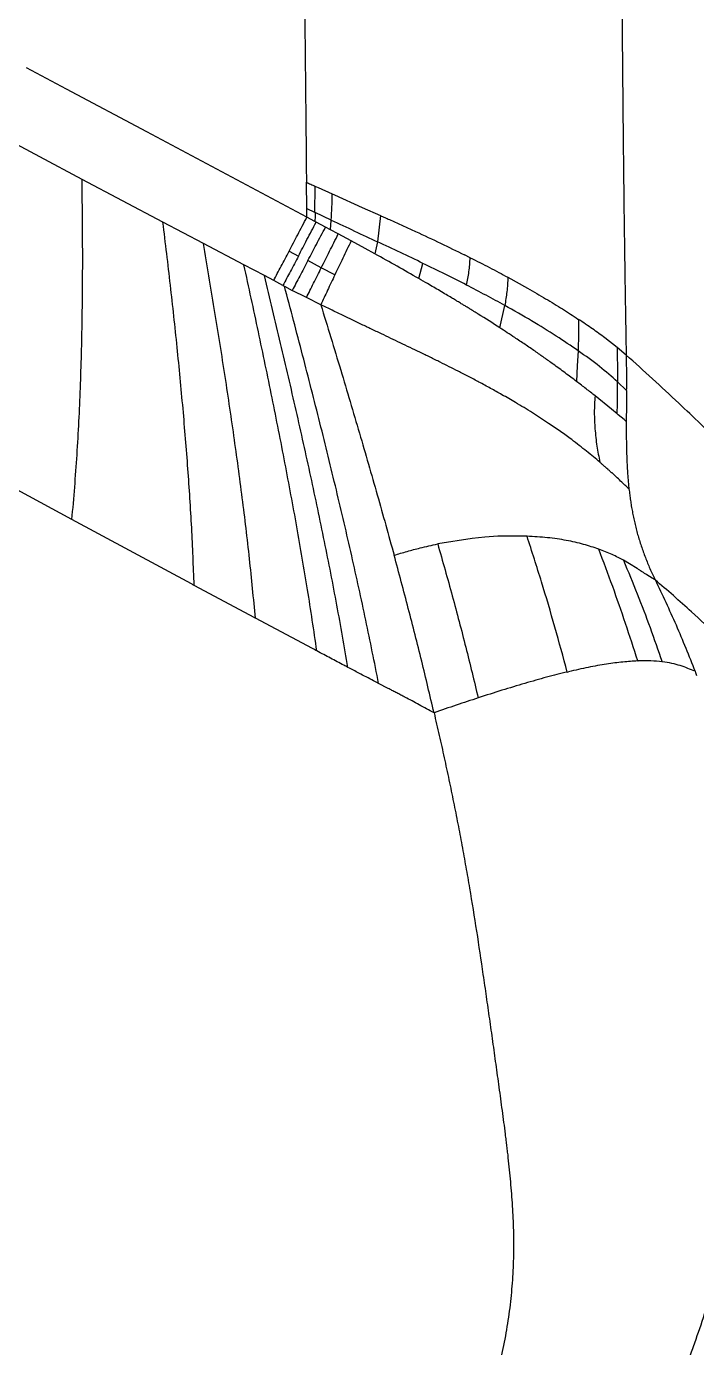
# Model space of a CAD drawing. Extents: x -51 to 27, y -13 to 136.
# Drawn here: x 9.57 to 17.06, y 25.45 to 40.21 of the extents above; entities that cross this region are included whole.
import ezdxf

# ---------------------------------------------------------------- set-up
doc = ezdxf.new("R2010")
doc.units = 0
doc.header["$MEASUREMENT"] = 0
doc.layers.add('GEOMETRY', color=2, linetype='Continuous', lineweight=25)

# ---------------------------------------------------------------- blocks, each defined once
blk = doc.blocks.new('2026 MONTERREY-BLOOM')
at = {"layer": 'GEOMETRY'}
for p, q in [((27.897, -42.407), (27.918, -44.787)), ((21.698, -44.204), (21.25, -43.965)), ((22.594, -44.682), (21.698, -44.204)), ((21.872, -45.213), (20.418, -44.439)), ((23.489, -45.16), (22.594, -44.682)), ((24.384, -45.636), (23.489, -45.16)), ((22.776, -45.691), (21.872, -45.213)), ((24.383, -45.538), (24.379, -45.245)), ((24.474, -45.297), (24.469, -45.579)), ((24.474, -45.288), (24.51, -45.305)), ((24.474, -45.288), (24.474, -45.297)), ((24.51, -45.305), (24.667, -45.375)), ((24.667, -45.375), (24.693, -45.387)), ((24.693, -45.387), (25.003, -45.526)), ((24.384, -45.636), (24.383, -45.538)), ((24.383, -45.538), (24.469, -45.579)), ((24.469, -45.579), (24.476, -45.582)), ((24.476, -45.582), (24.475, -45.624)), ((24.656, -45.668), (24.476, -45.582)), ((25.003, -45.526), (25.206, -45.617)), ((23.228, -45.93), (22.776, -45.691)), ((24.474, -45.684), (24.384, -45.636)), ((24.475, -45.624), (24.474, -45.684)), ((24.487, -45.692), (24.474, -45.684)), ((24.592, -45.747), (24.487, -45.692)), ((24.648, -45.777), (24.592, -45.747)), ((24.648, -45.777), (24.656, -45.668)), ((25.206, -45.617), (25.173, -45.91)), ((25.306, -45.662), (25.599, -45.795)), ((24.735, -45.823), (24.648, -45.777)), ((24.879, -45.9), (24.735, -45.823)), ((25.037, -45.986), (24.879, -45.9)), ((23.681, -46.168), (23.228, -45.93)), ((24.185, -46.015), (24.289, -46.07)), ((25.144, -46.045), (25.037, -45.986)), ((25.173, -45.91), (25.144, -46.045)), ((23.909, -46.288), (23.681, -46.168)), ((24.545, -46.2), (24.395, -46.121)), ((24.697, -46.278), (24.545, -46.2)), ((25.634, -46.321), (25.681, -46.151)), ((26.209, -46.088), (26.144, -46.055)), ((24.013, -46.343), (23.909, -46.288)), ((24.117, -46.398), (24.013, -46.343)), ((26.63, -46.306), (26.849, -46.427)), ((24.117, -46.398), (24.134, -46.407)), ((24.134, -46.407), (24.221, -46.453)), ((24.379, -46.534), (24.221, -46.453)), ((24.54, -46.614), (24.379, -46.534)), ((26.54, -46.871), (26.595, -46.621)), ((27.851, -47.09), (27.714, -46.984)), ((27.414, -47.127), (27.406, -47.295)), ((27.952, -47.176), (27.851, -47.09)), ((27.406, -47.295), (27.397, -47.47)), ((27.954, -47.366), (27.954, -47.555)), ((27.854, -47.473), (27.954, -47.572)), ((27.789, -47.78), (27.604, -47.631)), ((27.954, -47.572), (27.954, -47.555)), ((27.954, -47.572), (27.954, -47.734)), ((27.853, -47.833), (27.789, -47.78)), ((27.954, -47.734), (27.953, -47.917)), ((27.853, -47.833), (27.864, -47.842)), ((27.928, -47.896), (27.864, -47.842)), ((27.953, -47.917), (27.928, -47.896)), ((21.759, -49.014), (20.399, -48.277)), ((27.967, -48.49), (27.983, -48.672)), ((23.093, -49.733), (21.759, -49.014)), ((26.231, -49.224), (25.846, -49.286)), ((26.374, -49.21), (26.231, -49.224)), ((26.516, -49.201), (26.374, -49.21)), ((26.844, -49.2), (26.516, -49.201)), ((27.989, -49.507), (27.922, -49.469)), ((28.075, -49.56), (27.989, -49.507)), ((28.244, -49.669), (28.183, -49.632)), ((28.275, -49.686), (28.244, -49.669)), ((23.803, -50.113), (23.125, -49.75)), ((24.447, -50.456), (23.81, -50.117)), ((28.081, -50.593), (28.086, -50.593)), ((27.294, -50.717), (27.308, -50.714)), ((25.293, -50.9), (25.186, -50.844))]:
    blk.add_line(p, q, dxfattribs=at)
at = {"layer": 'GEOMETRY', "flags": 128}
blk.add_lwpolyline([(23.81, -50.117), (23.806, -50.115), (23.803, -50.113)], dxfattribs=at)
at = {"layer": 'GEOMETRY'}
for points, knots in [([(36.859, -38.985), (36.859, -39.022), (36.859, -39.104), (36.859, -39.239), (36.859, -39.396), (36.859, -39.568), (36.859, -39.736), (36.859, -39.877), (36.859, -39.976), (36.859, -40.077), (36.859, -40.194), (36.859, -40.34), (36.859, -40.483), (36.859, -40.621), (36.859, -40.823), (36.859, -41.098), (36.859, -41.453), (36.859, -41.82), (36.858, -42.212), (36.858, -42.618), (36.857, -43.039), (36.855, -43.462), (36.854, -43.893), (36.852, -44.335), (36.849, -45.064), (36.843, -46.07), (36.836, -47.022), (36.831, -47.633), (36.828, -47.913), (36.826, -48.213), (36.822, -48.535), (36.819, -48.88), (36.815, -49.226), (36.807, -49.906), (36.793, -50.909), (36.772, -52.226), (36.748, -53.511), (36.723, -54.715), (36.695, -55.842), (36.674, -56.641), (36.659, -57.171), (36.651, -57.441), (36.643, -57.709), (36.634, -57.975), (36.626, -58.239), (36.607, -58.826), (36.576, -59.723), (36.54, -60.635), (36.515, -61.236), (36.502, -61.54), (36.489, -61.84), (36.474, -62.155), (36.458, -62.501), (36.434, -63.003), (36.402, -63.633), (36.361, -64.364), (36.324, -64.988), (36.291, -65.509), (36.264, -65.92), (36.245, -66.194), (36.235, -66.339), (36.232, -66.374), (36.23, -66.409), (36.227, -66.443), (36.224, -66.478), (36.222, -66.512), (36.219, -66.547), (36.202, -66.781), (36.169, -67.208), (36.117, -67.82), (36.064, -68.396), (36.011, -68.934), (35.958, -69.431), (35.907, -69.882), (35.858, -70.263), (35.795, -70.569), (35.731, -70.824), (35.665, -71.043), (35.608, -71.209), (35.566, -71.323), (35.532, -71.409), (35.497, -71.495), (35.461, -71.58), (35.423, -71.664), (35.351, -71.817), (35.28, -71.955), (35.211, -72.079), (35.186, -72.123), (35.158, -72.17), (35.119, -72.236), (34.999, -72.43), (34.784, -72.739), (34.483, -73.096), (34.184, -73.398), (33.895, -73.652), (33.59, -73.886), (33.269, -74.098), (32.934, -74.287), (32.564, -74.465), (32.157, -74.623), (31.712, -74.754), (31.259, -74.849), (30.8, -74.902), (30.344, -74.954), (29.886, -75.002), (29.441, -75.046), (29.006, -75.087), (28.583, -75.124), (28.161, -75.158), (27.739, -75.191), (27.315, -75.223), (26.731, -75.263), (25.992, -75.311), (25.095, -75.363), (24.191, -75.41), (23.309, -75.453), (22.377, -75.495), (21.391, -75.536), (20.304, -75.576), (19.184, -75.614), (18.079, -75.647), (16.991, -75.677), (16.207, -75.696), (15.689, -75.708), (15.444, -75.713), (15.198, -75.719), (14.951, -75.724), (14.703, -75.729), (14.453, -75.734), (13.759, -75.748), (12.604, -75.768), (11.388, -75.786), (10.554, -75.796), (10.116, -75.801), (9.68, -75.806), (9.248, -75.81), (8.828, -75.814), (8.28, -75.819), (7.585, -75.825), (6.735, -75.83), (5.853, -75.835), (4.966, -75.839), (3.975, -75.842), (2.91, -75.844), (1.754, -75.846), (0.609, -75.847), (-0.455, -75.847), (-1.44, -75.846), (-2.343, -75.845), (-3.238, -75.843), (-3.829, -75.842), (-4.118, -75.841)], [0, 0, 0, 0, 0.0015205, 0.0033457, 0.0054756, 0.007915, 0.0103829, 0.0122963, 0.0136552, 0.0144139, 0.0164289, 0.0184285, 0.0203659, 0.0222411, 0.0240541, 0.0286038, 0.0334271, 0.0385312, 0.0435423, 0.0493867, 0.0550992, 0.0606799, 0.0666233, 0.0726617, 0.0786535, 0.0963497, 0.113627, 0.1174481, 0.121248, 0.1250268, 0.1296573, 0.1343866, 0.1390883, 0.1437626, 0.1620811, 0.1799649, 0.1974138, 0.2144282, 0.2290414, 0.2433183, 0.2470019, 0.2506624, 0.2542999, 0.2579143, 0.2615057, 0.265074, 0.2818429, 0.2980744, 0.3022367, 0.3063621, 0.3104507, 0.3145025, 0.3191882, 0.3245637, 0.3349686, 0.3449124, 0.3543951, 0.3604013, 0.3662067, 0.3711496, 0.3716267, 0.3721023, 0.3725764, 0.3730489, 0.37352, 0.3739896, 0.3744577, 0.3749243, 0.3835541, 0.3918977, 0.3999554, 0.4071383, 0.4139151, 0.4202961, 0.4256539, 0.4295637, 0.4329884, 0.436386, 0.4388658, 0.4401192, 0.4413721, 0.4426249, 0.443878, 0.4451317, 0.4463864, 0.4507691, 0.4514578, 0.4521466, 0.4528356, 0.4537108, 0.455254, 0.4621392, 0.4690242, 0.4742408, 0.4794587, 0.4846756, 0.4898923, 0.4951112, 0.5003286, 0.5066101, 0.5128922, 0.519174, 0.5254609, 0.5317008, 0.5378835, 0.5442016, 0.5499516, 0.55566, 0.5615042, 0.5671845, 0.5729289, 0.5788098, 0.5910574, 0.6030653, 0.6154142, 0.6279319, 0.6390692, 0.6533928, 0.6681633, 0.6833808, 0.6990455, 0.7132005, 0.7277021, 0.7310052, 0.7343258, 0.7376638, 0.7410194, 0.7443924, 0.7477829, 0.7511908, 0.7726989, 0.7948379, 0.8007406, 0.8066865, 0.8126757, 0.8184869, 0.8242755, 0.829799, 0.8408264, 0.8525895, 0.8644161, 0.8767764, 0.8887042, 0.904785, 0.9201624, 0.9358208, 0.9514061, 0.963534, 0.9759348, 0.9882033, 1, 1, 1, 1]), ([(36.643, -38.985), (36.643, -39.828), (36.644, -41.551), (36.638, -44.154), (36.623, -46.796), (36.598, -49.436), (36.56, -52.073), (36.508, -54.709), (36.443, -57.234), (36.364, -59.65), (36.27, -61.957), (36.155, -64.262), (36.031, -66.228), (35.9, -67.852), (35.802, -68.877), (35.716, -69.638), (35.663, -70.134), (35.567, -70.618), (35.44, -71.049), (35.293, -71.432), (35.137, -71.768), (34.958, -72.092), (34.757, -72.403), (34.535, -72.7), (34.293, -72.981), (34.032, -73.244), (33.754, -73.488), (33.46, -73.713), (33.15, -73.917), (32.828, -74.099), (32.47, -74.269), (32.078, -74.421), (31.65, -74.547), (31.21, -74.637), (30.76, -74.689), (30.304, -74.741), (29.845, -74.789), (29.117, -74.861), (28.118, -74.947), (26.517, -75.064), (24.581, -75.177), (22.165, -75.291), (19.603, -75.387), (16.893, -75.466), (14.119, -75.527), (11.282, -75.573), (9.295, -75.594), (8.222, -75.603), (8.062, -75.605), (7.902, -75.606), (7.75, -75.607), (7.619, -75.608), (7.509, -75.609), (7.406, -75.61), (7.287, -75.61), (6.823, -75.614), (5.731, -75.62), (3.332, -75.628), (-0.049, -75.632), (-2.762, -75.627), (-4.118, -75.625)], [0, 0, 0, 0, 0.034488, 0.070526, 0.106569, 0.142591, 0.178588, 0.214528, 0.250471, 0.281965, 0.313469, 0.344975, 0.376447, 0.394063, 0.411668, 0.418581, 0.425411, 0.432079, 0.438744, 0.443794, 0.448844, 0.453894, 0.458943, 0.463993, 0.469043, 0.474092, 0.479142, 0.484192, 0.489242, 0.494293, 0.499343, 0.505424, 0.511505, 0.517586, 0.523766, 0.530042, 0.536349, 0.542658, 0.560012, 0.577374, 0.608371, 0.639386, 0.67635, 0.71332, 0.75032, 0.789907, 0.829466, 0.831649, 0.833831, 0.836013, 0.838185, 0.84005, 0.841408, 0.842657, 0.844259, 0.846315, 0.861623, 0.88897, 0.944497, 1, 1, 1, 1]), ([(24.36, -43.316), (24.363, -43.637), (24.369, -44.28), (24.376, -44.923), (24.379, -45.245)], [0, 0, 0, 0, 0.498865, 1, 1, 1, 1]), ([(27.918, -44.787), (27.919, -44.863), (27.921, -45.002), (27.923, -45.196), (27.925, -45.38), (27.927, -45.564), (27.93, -45.755), (27.932, -45.938), (27.935, -46.126), (27.938, -46.327), (27.941, -46.53), (27.944, -46.732), (27.948, -46.943), (27.95, -47.094), (27.952, -47.176)], [0, 0, 0, 0, 0.0943466, 0.1752169, 0.2425399, 0.3255457, 0.4066136, 0.4820315, 0.5558001, 0.6424284, 0.7347785, 0.8101313, 0.896792, 1, 1, 1, 1]), ([(21.759, -49.014), (21.78, -48.772), (21.821, -48.279), (21.856, -47.535), (21.876, -46.773), (21.881, -45.995), (21.875, -45.476), (21.872, -45.213)], [0, 0, 0, 0, 0.185844, 0.37955, 0.580394, 0.787527, 1, 1, 1, 1]), ([(24.379, -45.245), (24.395, -45.252), (24.427, -45.267), (24.458, -45.281), (24.474, -45.288)], [0, 0, 0, 0, 0.499997, 1, 1, 1, 1]), ([(24.656, -45.668), (24.659, -45.619), (24.665, -45.522), (24.666, -45.424), (24.667, -45.375)], [0, 0, 0, 0, 0.5, 1, 1, 1, 1]), ([(23.125, -49.75), (23.116, -49.535), (23.099, -49.097), (23.056, -48.439), (23.001, -47.767), (22.935, -47.083), (22.86, -46.389), (22.804, -45.925), (22.776, -45.691)], [0, 0, 0, 0, 0.15428, 0.314174, 0.479229, 0.648931, 0.82272, 1, 1, 1, 1]), ([(24.185, -46.015), (24.217, -45.954), (24.282, -45.829), (24.349, -45.702), (24.384, -45.636)], [0, 0, 0, 0, 0.489248, 1, 1, 1, 1]), ([(24.289, -46.07), (24.321, -46.009), (24.386, -45.884), (24.453, -45.757), (24.487, -45.692)], [0, 0, 0, 0, 0.489569, 1, 1, 1, 1]), ([(24.395, -46.121), (24.427, -46.06), (24.491, -45.937), (24.558, -45.811), (24.592, -45.747)], [0, 0, 0, 0, 0.4900985, 1, 1, 1, 1]), ([(25.206, -45.617), (25.222, -45.625), (25.256, -45.64), (25.289, -45.654), (25.306, -45.662)], [0, 0, 0, 0, 0.499901, 1, 1, 1, 1]), ([(24.545, -46.2), (24.576, -46.139), (24.638, -46.015), (24.702, -45.888), (24.735, -45.823)], [0, 0, 0, 0, 0.4907229, 1, 1, 1, 1]), ([(24.879, -45.9), (24.847, -45.965), (24.785, -46.093), (24.726, -46.217), (24.697, -46.278)], [0, 0, 0, 0, 0.508878, 1, 1, 1, 1]), ([(25.599, -45.795), (25.693, -45.839), (25.88, -45.926), (26.057, -46.013), (26.144, -46.055)], [0, 0, 0, 0, 0.503449, 1, 1, 1, 1]), ([(23.81, -50.117), (23.788, -49.895), (23.745, -49.443), (23.663, -48.764), (23.569, -48.071), (23.464, -47.365), (23.35, -46.649), (23.269, -46.171), (23.228, -45.93)], [0, 0, 0, 0, 0.154268, 0.314177, 0.479255, 0.648973, 0.822757, 1, 1, 1, 1]), ([(25.634, -46.321), (25.553, -46.275), (25.393, -46.183), (25.227, -46.091), (25.144, -46.045)], [0, 0, 0, 0, 0.500552, 1, 1, 1, 1]), ([(25.681, -46.151), (25.598, -46.111), (25.431, -46.031), (25.259, -45.95), (25.173, -45.91)], [0, 0, 0, 0, 0.499269, 1, 1, 1, 1]), ([(24.496, -50.482), (24.462, -50.253), (24.392, -49.787), (24.272, -49.087), (24.139, -48.373), (23.995, -47.647), (23.842, -46.909), (23.735, -46.417), (23.681, -46.168)], [0, 0, 0, 0, 0.154259, 0.314176, 0.47927, 0.649, 0.822783, 1, 1, 1, 1]), ([(24.395, -46.121), (24.364, -46.179), (24.303, -46.295), (24.248, -46.4), (24.221, -46.453)], [0, 0, 0, 0, 0.503204, 1, 1, 1, 1]), ([(24.379, -46.534), (24.405, -46.482), (24.458, -46.375), (24.516, -46.259), (24.545, -46.2)], [0, 0, 0, 0, 0.496325, 1, 1, 1, 1]), ([(26.166, -46.393), (26.088, -46.353), (25.93, -46.273), (25.764, -46.192), (25.681, -46.151)], [0, 0, 0, 0, 0.498746, 1, 1, 1, 1]), ([(26.166, -46.393), (26.177, -46.344), (26.199, -46.243), (26.206, -46.14), (26.209, -46.088)], [0, 0, 0, 0, 0.488972, 1, 1, 1, 1]), ([(26.209, -46.088), (26.282, -46.124), (26.427, -46.197), (26.562, -46.27), (26.63, -46.306)], [0, 0, 0, 0, 0.5027089, 1, 1, 1, 1]), ([(24.843, -50.665), (24.803, -50.433), (24.72, -49.959), (24.58, -49.249), (24.428, -48.525), (24.264, -47.788), (24.09, -47.04), (23.97, -46.541), (23.909, -46.288)], [0, 0, 0, 0, 0.154257, 0.314176, 0.479275, 0.649011, 0.822794, 1, 1, 1, 1]), ([(24.697, -46.278), (24.669, -46.337), (24.614, -46.454), (24.564, -46.561), (24.54, -46.614)], [0, 0, 0, 0, 0.503977, 1, 1, 1, 1]), ([(26.54, -46.871), (26.461, -46.82), (26.37, -46.762), (26.266, -46.698), (26.234, -46.678), (26.201, -46.657), (26.168, -46.637), (26.135, -46.617), (26.104, -46.599), (26.074, -46.58), (26.04, -46.56), (25.995, -46.533), (25.937, -46.498), (25.849, -46.446), (25.746, -46.386), (25.667, -46.34), (25.634, -46.321)], [0, 0, 0, 0, 0.27993, 0.316667, 0.35341, 0.390155, 0.426899, 0.463638, 0.500368, 0.527434, 0.563284, 0.612444, 0.674884, 0.750566, 0.89703, 1, 1, 1, 1]), ([(26.63, -46.306), (26.627, -46.36), (26.622, -46.466), (26.604, -46.571), (26.595, -46.621)], [0, 0, 0, 0, 0.511902, 1, 1, 1, 1]), ([(25.186, -50.844), (25.139, -50.609), (25.043, -50.128), (24.884, -49.408), (24.713, -48.674), (24.529, -47.927), (24.336, -47.169), (24.202, -46.663), (24.134, -46.407)], [0, 0, 0, 0, 0.154255, 0.314175, 0.479279, 0.649021, 0.822805, 1, 1, 1, 1]), ([(26.595, -46.621), (26.526, -46.584), (26.388, -46.508), (26.24, -46.431), (26.166, -46.393)], [0, 0, 0, 0, 0.498662, 1, 1, 1, 1]), ([(26.849, -46.427), (26.883, -46.447), (26.953, -46.487), (27.019, -46.526), (27.052, -46.546)], [0, 0, 0, 0, 0.499508, 1, 1, 1, 1]), ([(24.54, -46.614), (24.614, -46.857), (24.76, -47.333), (24.97, -48.041), (25.17, -48.73), (25.296, -49.188), (25.359, -49.413)], [0, 0, 0, 0, 0.263184, 0.51666, 0.762163, 1, 1, 1, 1]), ([(24.798, -46.739), (24.755, -46.718), (24.669, -46.676), (24.583, -46.635), (24.54, -46.614)], [0, 0, 0, 0, 0.5032871, 1, 1, 1, 1]), ([(27.414, -47.127), (27.335, -47.072), (27.175, -46.964), (26.9, -46.794), (26.697, -46.679), (26.595, -46.621)], [0, 0, 0, 0, 0.331768, 0.664876, 1, 1, 1, 1]), ([(27.052, -46.546), (27.084, -46.565), (27.149, -46.604), (27.209, -46.642), (27.24, -46.661)], [0, 0, 0, 0, 0.499526, 1, 1, 1, 1]), ([(24.981, -46.826), (24.95, -46.812), (24.889, -46.782), (24.828, -46.753), (24.798, -46.739)], [0, 0, 0, 0, 0.499941, 1, 1, 1, 1]), ([(27.24, -46.661), (27.27, -46.68), (27.329, -46.717), (27.385, -46.754), (27.413, -46.773)], [0, 0, 0, 0, 0.499551, 1, 1, 1, 1]), ([(27.413, -46.773), (27.414, -46.774), (27.417, -46.775), (27.42, -46.777), (27.421, -46.778)], [0, 0, 0, 0, 0.499979, 1, 1, 1, 1]), ([(27.421, -46.778), (27.421, -46.837), (27.42, -46.954), (27.416, -47.07), (27.414, -47.127)], [0, 0, 0, 0, 0.509946, 1, 1, 1, 1]), ([(27.714, -46.984), (27.669, -46.95), (27.579, -46.884), (27.473, -46.813), (27.421, -46.778)], [0, 0, 0, 0, 0.501415, 1, 1, 1, 1]), ([(25.216, -46.939), (25.177, -46.92), (25.131, -46.898), (25.072, -46.87), (25.033, -46.851), (25, -46.835), (24.981, -46.826)], [0, 0, 0, 0, 0.499996, 0.592814, 0.749998, 1, 1, 1, 1]), ([(25.428, -47.04), (25.392, -47.023), (25.322, -46.989), (25.252, -46.955), (25.216, -46.939)], [0, 0, 0, 0, 0.5000386, 1, 1, 1, 1]), ([(26.706, -46.98), (26.679, -46.962), (26.624, -46.926), (26.568, -46.889), (26.54, -46.871)], [0, 0, 0, 0, 0.499819, 1, 1, 1, 1]), ([(25.647, -47.145), (25.61, -47.127), (25.538, -47.092), (25.464, -47.057), (25.428, -47.04)], [0, 0, 0, 0, 0.5, 1, 1, 1, 1]), ([(26.934, -47.134), (26.897, -47.109), (26.822, -47.057), (26.745, -47.006), (26.706, -46.98)], [0, 0, 0, 0, 0.49909, 1, 1, 1, 1]), ([(25.874, -47.256), (25.836, -47.237), (25.761, -47.2), (25.685, -47.163), (25.647, -47.145)], [0, 0, 0, 0, 0.5, 1, 1, 1, 1]), ([(27.136, -47.277), (27.103, -47.254), (27.037, -47.206), (26.968, -47.158), (26.934, -47.134)], [0, 0, 0, 0, 0.497597, 1, 1, 1, 1]), ([(27.854, -47.473), (27.791, -47.418), (27.664, -47.306), (27.498, -47.186), (27.414, -47.127)], [0, 0, 0, 0, 0.500671, 1, 1, 1, 1]), ([(27.851, -47.09), (27.852, -47.155), (27.854, -47.283), (27.854, -47.41), (27.854, -47.473)], [0, 0, 0, 0, 0.505355, 1, 1, 1, 1]), ([(27.952, -47.176), (27.952, -47.208), (27.953, -47.271), (27.954, -47.335), (27.954, -47.366)], [0, 0, 0, 0, 0.500022, 1, 1, 1, 1]), ([(28.539, -47.713), (28.441, -47.622), (28.246, -47.44), (28.05, -47.264), (27.952, -47.176)], [0, 0, 0, 0, 0.499852, 1, 1, 1, 1]), ([(26.073, -47.356), (26.04, -47.339), (25.974, -47.306), (25.907, -47.273), (25.874, -47.256)], [0, 0, 0, 0, 0.500042, 1, 1, 1, 1]), ([(26.307, -47.478), (26.269, -47.457), (26.191, -47.416), (26.112, -47.376), (26.073, -47.356)], [0, 0, 0, 0, 0.500767, 1, 1, 1, 1]), ([(27.397, -47.47), (27.355, -47.439), (27.271, -47.376), (27.181, -47.31), (27.136, -47.277)], [0, 0, 0, 0, 0.497663, 1, 1, 1, 1]), ([(26.564, -47.619), (26.522, -47.595), (26.438, -47.548), (26.351, -47.501), (26.307, -47.478)], [0, 0, 0, 0, 0.500089, 1, 1, 1, 1]), ([(27.604, -47.631), (27.571, -47.605), (27.505, -47.553), (27.433, -47.498), (27.397, -47.47)], [0, 0, 0, 0, 0.495709, 1, 1, 1, 1]), ([(27.853, -47.833), (27.853, -47.774), (27.854, -47.657), (27.854, -47.534), (27.854, -47.473)], [0, 0, 0, 0, 0.506123, 1, 1, 1, 1]), ([(26.715, -47.706), (26.69, -47.691), (26.64, -47.662), (26.589, -47.633), (26.564, -47.619)], [0, 0, 0, 0, 0.499666, 1, 1, 1, 1]), ([(27.604, -47.631), (27.6, -47.693), (27.592, -47.818), (27.599, -47.939), (27.603, -47.999)], [0, 0, 0, 0, 0.499954, 1, 1, 1, 1]), ([(27.084, -47.939), (27.025, -47.899), (26.907, -47.821), (26.779, -47.744), (26.715, -47.706)], [0, 0, 0, 0, 0.500894, 1, 1, 1, 1]), ([(29.034, -48.186), (28.951, -48.106), (28.787, -47.947), (28.621, -47.791), (28.539, -47.713)], [0, 0, 0, 0, 0.5003238, 1, 1, 1, 1]), ([(27.343, -48.121), (27.302, -48.091), (27.219, -48.03), (27.13, -47.969), (27.084, -47.939)], [0, 0, 0, 0, 0.496843, 1, 1, 1, 1]), ([(27.603, -47.999), (27.609, -48.065), (27.621, -48.192), (27.646, -48.315), (27.659, -48.374)], [0, 0, 0, 0, 0.512919, 1, 1, 1, 1]), ([(27.953, -48.115), (27.954, -48.147), (27.955, -48.211), (27.957, -48.273), (27.958, -48.305)], [0, 0, 0, 0, 0.4999928, 1, 1, 1, 1]), ([(27.659, -48.374), (27.61, -48.333), (27.514, -48.251), (27.4, -48.165), (27.343, -48.121)], [0, 0, 0, 0, 0.501195, 1, 1, 1, 1]), ([(27.746, -48.451), (27.739, -48.445), (27.728, -48.434), (27.713, -48.422), (27.704, -48.413), (27.694, -48.404), (27.679, -48.391), (27.666, -48.381), (27.659, -48.374)], [0, 0, 0, 0, 0.249999, 0.41306, 0.5, 0.584931, 0.750001, 1, 1, 1, 1]), ([(27.839, -48.535), (27.824, -48.521), (27.807, -48.505), (27.783, -48.484), (27.768, -48.47), (27.754, -48.458), (27.746, -48.451)], [0, 0, 0, 0, 0.4999989, 0.5848342, 0.7500005, 1, 1, 1, 1]), ([(27.938, -48.629), (27.923, -48.614), (27.891, -48.584), (27.856, -48.551), (27.839, -48.535)], [0, 0, 0, 0, 0.49875, 1, 1, 1, 1]), ([(27.972, -48.661), (27.966, -48.656), (27.955, -48.645), (27.944, -48.634), (27.938, -48.629)], [0, 0, 0, 0, 0.499646, 1, 1, 1, 1]), ([(27.981, -48.67), (27.979, -48.668), (27.976, -48.665), (27.973, -48.662), (27.972, -48.661)], [0, 0, 0, 0, 0.499912, 1, 1, 1, 1]), ([(27.983, -48.672), (27.983, -48.672), (27.982, -48.671), (27.981, -48.67), (27.981, -48.67)], [0, 0, 0, 0, 0.499977, 1, 1, 1, 1]), ([(27.983, -48.672), (27.986, -48.694), (27.991, -48.736), (27.997, -48.778), (28, -48.799)], [0, 0, 0, 0, 0.511323, 1, 1, 1, 1]), ([(28, -48.799), (28.003, -48.82), (28.009, -48.862), (28.017, -48.904), (28.021, -48.925)], [0, 0, 0, 0, 0.49973, 1, 1, 1, 1]), ([(28.021, -48.925), (28.025, -48.946), (28.033, -48.988), (28.043, -49.031), (28.048, -49.052)], [0, 0, 0, 0, 0.499998, 1, 1, 1, 1]), ([(25.649, -49.331), (25.682, -49.323), (25.748, -49.307), (25.813, -49.293), (25.846, -49.286)], [0, 0, 0, 0, 0.500291, 1, 1, 1, 1]), ([(25.846, -49.286), (25.901, -49.479), (26.009, -49.861), (26.16, -50.434), (26.253, -50.817), (26.298, -51.006)], [0, 0, 0, 0, 0.342411, 0.675882, 1, 1, 1, 1]), ([(27.646, -49.344), (27.59, -49.326), (27.479, -49.289), (27.286, -49.245), (27.075, -49.213), (26.921, -49.204), (26.844, -49.2)], [0, 0, 0, 0, 0.2502853, 0.5003745, 0.7502423, 1, 1, 1, 1]), ([(27.294, -50.717), (27.248, -50.55), (27.156, -50.213), (27.007, -49.705), (26.899, -49.37), (26.844, -49.2)], [0, 0, 0, 0, 0.325973, 0.658975, 1, 1, 1, 1]), ([(28.08, -49.18), (28.093, -49.223), (28.118, -49.308), (28.15, -49.395), (28.166, -49.438)], [0, 0, 0, 0, 0.500002, 1, 1, 1, 1]), ([(25.359, -49.413), (25.407, -49.398), (25.503, -49.369), (25.601, -49.343), (25.649, -49.331)], [0, 0, 0, 0, 0.501077, 1, 1, 1, 1]), ([(25.805, -51.172), (25.759, -50.979), (25.667, -50.588), (25.517, -50.002), (25.412, -49.611), (25.359, -49.413)], [0, 0, 0, 0, 0.323882, 0.657412, 1, 1, 1, 1]), ([(27.922, -49.469), (27.882, -49.447), (27.8, -49.404), (27.697, -49.364), (27.646, -49.344)], [0, 0, 0, 0, 0.4988309, 1, 1, 1, 1]), ([(28.081, -50.593), (28.036, -50.454), (27.946, -50.175), (27.802, -49.757), (27.698, -49.483), (27.646, -49.344)], [0, 0, 0, 0, 0.329373, 0.661496, 1, 1, 1, 1]), ([(28.166, -49.438), (28.183, -49.479), (28.215, -49.562), (28.255, -49.645), (28.275, -49.686)], [0, 0, 0, 0, 0.5000006, 1, 1, 1, 1]), ([(27.922, -49.469), (27.974, -49.594), (28.077, -49.842), (28.22, -50.22), (28.308, -50.475), (28.353, -50.602)], [0, 0, 0, 0, 0.337097, 0.668721, 1, 1, 1, 1]), ([(28.183, -49.632), (28.166, -49.62), (28.149, -49.609), (28.128, -49.596), (28.119, -49.59), (28.101, -49.577), (28.084, -49.567), (28.075, -49.56)], [0, 0, 0, 0, 0.499993, 0.507569, 0.570881, 0.749998, 1, 1, 1, 1]), ([(23.125, -49.75), (23.119, -49.747), (23.109, -49.741), (23.098, -49.736), (23.093, -49.733)], [0, 0, 0, 0, 0.499795, 1, 1, 1, 1]), ([(28.682, -50.045), (28.615, -49.985), (28.48, -49.863), (28.343, -49.745), (28.275, -49.686)], [0, 0, 0, 0, 0.500057, 1, 1, 1, 1]), ([(28.275, -49.686), (28.355, -49.854), (28.514, -50.188), (28.652, -50.535), (28.721, -50.709)], [0, 0, 0, 0, 0.500344, 1, 1, 1, 1]), ([(24.496, -50.482), (24.488, -50.478), (24.472, -50.469), (24.456, -50.46), (24.447, -50.456)], [0, 0, 0, 0, 0.499544, 1, 1, 1, 1]), ([(24.798, -50.641), (24.749, -50.615), (24.648, -50.562), (24.547, -50.509), (24.496, -50.482)], [0, 0, 0, 0, 0.494509, 1, 1, 1, 1]), ([(28.081, -50.593), (28.027, -50.596), (27.92, -50.603), (27.734, -50.628), (27.531, -50.663), (27.382, -50.697), (27.308, -50.714)], [0, 0, 0, 0, 0.251298, 0.500644, 0.749666, 1, 1, 1, 1]), ([(28.353, -50.602), (28.313, -50.598), (28.233, -50.59), (28.135, -50.592), (28.086, -50.593)], [0, 0, 0, 0, 0.503986, 1, 1, 1, 1]), ([(28.356, -50.603), (28.355, -50.603), (28.354, -50.602), (28.353, -50.602), (28.353, -50.602)], [0, 0, 0, 0, 0.50005, 1, 1, 1, 1]), ([(28.721, -50.709), (28.668, -50.687), (28.589, -50.654), (28.465, -50.619), (28.392, -50.608), (28.356, -50.603)], [0, 0, 0, 0, 0.505341, 0.754477, 1, 1, 1, 1]), ([(24.843, -50.665), (24.836, -50.661), (24.821, -50.653), (24.806, -50.645), (24.798, -50.641)], [0, 0, 0, 0, 0.499546, 1, 1, 1, 1]), ([(24.966, -50.73), (24.946, -50.719), (24.905, -50.697), (24.864, -50.676), (24.843, -50.665)], [0, 0, 0, 0, 0.4976318, 1, 1, 1, 1]), ([(25.129, -50.815), (25.102, -50.801), (25.048, -50.772), (24.993, -50.744), (24.966, -50.73)], [0, 0, 0, 0, 0.496759, 1, 1, 1, 1]), ([(27.294, -50.717), (27.217, -50.736), (27.064, -50.774), (26.818, -50.844), (26.562, -50.921), (26.387, -50.977), (26.298, -51.006)], [0, 0, 0, 0, 0.24464, 0.492739, 0.744614, 1, 1, 1, 1]), ([(28.721, -50.709), (28.724, -50.717), (28.73, -50.732), (28.736, -50.748), (28.739, -50.756)], [0, 0, 0, 0, 0.500602, 1, 1, 1, 1]), ([(25.186, -50.844), (25.176, -50.839), (25.157, -50.83), (25.138, -50.82), (25.129, -50.815)], [0, 0, 0, 0, 0.499383, 1, 1, 1, 1]), ([(25.378, -50.945), (25.363, -50.937), (25.335, -50.922), (25.307, -50.908), (25.293, -50.9)], [0, 0, 0, 0, 0.499037, 1, 1, 1, 1]), ([(25.468, -50.992), (25.453, -50.984), (25.423, -50.968), (25.393, -50.953), (25.378, -50.945)], [0, 0, 0, 0, 0.498956, 1, 1, 1, 1]), ([(25.479, -50.998), (25.478, -50.997), (25.474, -50.995), (25.47, -50.993), (25.468, -50.992)], [0, 0, 0, 0, 0.499865, 1, 1, 1, 1]), ([(25.638, -51.082), (25.612, -51.068), (25.559, -51.04), (25.506, -51.012), (25.479, -50.998)], [0, 0, 0, 0, 0.4981068, 1, 1, 1, 1]), ([(26.298, -51.006), (26.217, -51.033), (26.053, -51.087), (25.888, -51.143), (25.805, -51.172)], [0, 0, 0, 0, 0.498686, 1, 1, 1, 1]), ([(25.805, -51.172), (25.777, -51.157), (25.722, -51.127), (25.666, -51.097), (25.638, -51.082)], [0, 0, 0, 0, 0.497928, 1, 1, 1, 1]), ([(25.805, -51.172), (25.824, -51.256), (25.863, -51.424), (25.9, -51.592), (25.918, -51.675)], [0, 0, 0, 0, 0.506968, 1, 1, 1, 1]), ([(25.918, -51.675), (25.936, -51.758), (25.972, -51.922), (26.006, -52.088), (26.023, -52.171)], [0, 0, 0, 0, 0.502259, 1, 1, 1, 1]), ([(26.023, -52.171), (26.039, -52.251), (26.071, -52.412), (26.101, -52.573), (26.116, -52.653)], [0, 0, 0, 0, 0.5023671, 1, 1, 1, 1]), ([(26.116, -52.653), (26.131, -52.734), (26.16, -52.893), (26.188, -53.053), (26.201, -53.133)], [0, 0, 0, 0, 0.504245, 1, 1, 1, 1]), ([(26.201, -53.133), (26.228, -53.292), (26.281, -53.613), (26.328, -53.936), (26.352, -54.098)], [0, 0, 0, 0, 0.498746, 1, 1, 1, 1]), ([(26.423, -54.592), (26.435, -54.676), (26.459, -54.845), (26.482, -55.015), (26.494, -55.1)], [0, 0, 0, 0, 0.500004, 1, 1, 1, 1]), ([(26.494, -55.1), (26.5, -55.142), (26.512, -55.228), (26.524, -55.313), (26.53, -55.356)], [0, 0, 0, 0, 0.498225, 1, 1, 1, 1]), ([(26.53, -55.356), (26.536, -55.399), (26.548, -55.486), (26.559, -55.573), (26.565, -55.617)], [0, 0, 0, 0, 0.4976777, 1, 1, 1, 1]), ([(26.565, -55.617), (26.571, -55.661), (26.583, -55.749), (26.594, -55.837), (26.599, -55.881)], [0, 0, 0, 0, 0.499152, 1, 1, 1, 1]), ([(26.599, -55.881), (26.602, -55.904), (26.608, -55.948), (26.613, -55.993), (26.616, -56.014)], [0, 0, 0, 0, 0.5205007, 1, 1, 1, 1]), ([(26.616, -56.014), (26.618, -56.036), (26.624, -56.08), (26.629, -56.124), (26.631, -56.146)], [0, 0, 0, 0, 0.499727, 1, 1, 1, 1]), ([(26.631, -56.146), (26.636, -56.191), (26.646, -56.28), (26.654, -56.369), (26.658, -56.413)], [0, 0, 0, 0, 0.498788, 1, 1, 1, 1]), ([(26.658, -56.413), (26.662, -56.458), (26.67, -56.548), (26.676, -56.638), (26.679, -56.684)], [0, 0, 0, 0, 0.498105, 1, 1, 1, 1]), ([(26.679, -56.684), (26.682, -56.729), (26.687, -56.82), (26.689, -56.912), (26.691, -56.957)], [0, 0, 0, 0, 0.4987927, 1, 1, 1, 1]), ([(26.691, -56.957), (26.692, -57.003), (26.693, -57.095), (26.692, -57.187), (26.692, -57.233)], [0, 0, 0, 0, 0.499463, 1, 1, 1, 1]), ([(26.692, -57.233), (26.691, -57.279), (26.688, -57.371), (26.683, -57.463), (26.68, -57.509)], [0, 0, 0, 0, 0.499147, 1, 1, 1, 1]), ([(26.68, -57.509), (26.677, -57.555), (26.67, -57.648), (26.66, -57.74), (26.655, -57.787)], [0, 0, 0, 0, 0.498573, 1, 1, 1, 1]), ([(28.914, -57.606), (28.881, -57.715), (28.814, -57.934), (28.738, -58.149), (28.7, -58.257)], [0, 0, 0, 0, 0.5, 1, 1, 1, 1]), ([(26.655, -57.787), (26.642, -57.88), (26.618, -58.067), (26.579, -58.252), (26.559, -58.345)], [0, 0, 0, 0, 0.4974199, 1, 1, 1, 1]), ([(28.7, -58.257), (28.68, -58.311), (28.64, -58.42), (28.598, -58.528), (28.577, -58.582)], [0, 0, 0, 0, 0.496538, 1, 1, 1, 1])]:
    blk.add_open_spline(points, degree=3, knots=knots, dxfattribs=at)
for points in [[(24.656, -45.668), (24.743, -45.709), (24.917, -45.79), (25.088, -45.87), (25.173, -45.91)], [(24.013, -46.343), (24.04, -46.291), (24.094, -46.187), (24.155, -46.072), (24.185, -46.015)], [(24.289, -46.07), (24.259, -46.127), (24.199, -46.242), (24.144, -46.346), (24.117, -46.398)], [(27.953, -47.917), (27.953, -47.95), (27.953, -48.017), (27.953, -48.082), (27.953, -48.115)], [(27.958, -48.305), (27.959, -48.336), (27.961, -48.399), (27.965, -48.46), (27.967, -48.49)], [(28.048, -49.052), (28.053, -49.073), (28.063, -49.116), (28.075, -49.159), (28.08, -49.18)], [(29.259, -50.581), (29.164, -50.49), (28.973, -50.308), (28.779, -50.133), (28.683, -50.045)], [(26.352, -54.098), (26.364, -54.18), (26.388, -54.344), (26.411, -54.509), (26.423, -54.592)]]:
    blk.add_open_spline(points, degree=3, dxfattribs=at)

msp = doc.modelspace()

# ---------------------------------------------------------------- block references
msp.add_blockref('2026 MONTERREY-BLOOM', (-11.682, 83.714))

doc.saveas('drawing.dxf')
